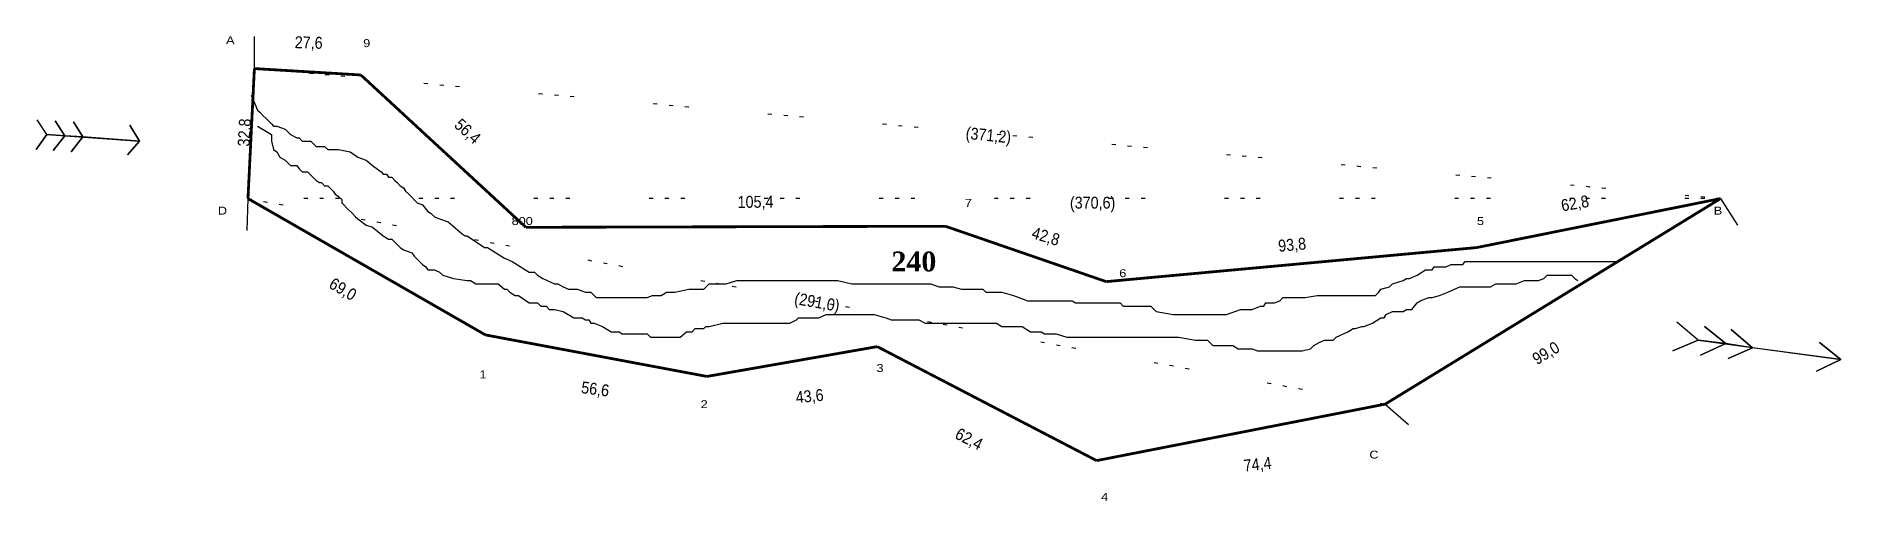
# Model space of a CAD drawing. Header units: metres. Extents: x 98 to 553, y 372 to 489.
import ezdxf
from ezdxf.enums import TextEntityAlignment as Align

# ---------------------------------------------------------------- set-up
doc = ezdxf.new("R2010")
doc.units = ezdxf.units.M
doc.linetypes.add('CHAINLINE', pattern=[29, -10, 1, -3, 1, -3, 1, -10])
for name, color, linetype in [('BLUE_STROKES', 5, 'Continuous'), ('BOUNDARY_DIMENSIONS', 220, 'Continuous'), ('CHAIN_LINES', 251, 'CHAINLINE'), ('CHAINLINE_DIMENSIONS', 251, 'Continuous'), ('SEPARATION_LINE', 7, 'Continuous'), ('STONES', 7, 'Continuous'), ('SURVEY_NUMBER', 1, 'Continuous')]:
    doc.layers.add(name, color=color, linetype=linetype)
doc.layers.add('BOUNDARY', color=1, linetype='Continuous', lineweight=100)
doc.styles.add('TIMES_NEW_ROMAN', font='timesbd.ttf')

msp = doc.modelspace()

# ---------------------------------------------------------------- linework, layer by layer
at = {"layer": 'BLUE_STROKES'}
for points in [[(152.67, 473.83), (154.28, 470.07)], [(154.28, 470.07), (154.81, 469.54)], [(154.81, 469.54), (155.62, 468.73)], [(155.62, 468.73), (156.42, 467.93)], [(101.15, 463.9), (98.47, 460.15)], [(98.47, 460.15), (101.15, 463.9)], [(101.15, 463.9), (98.74, 467.66)], [(101.15, 463.9), (124.49, 462.29)], [(105.71, 463.63), (101.15, 463.9)], [(105.71, 463.63), (103.3, 467.39)], [(103.3, 467.39), (105.71, 463.63)], [(110.27, 463.37), (107.86, 467.12)], [(107.86, 467.12), (110.27, 463.37)], [(124.49, 462.29), (122.08, 466.32)], [(122.08, 466.32), (124.49, 462.29)], [(154.28, 466.05), (156.96, 464.44)], [(156.42, 467.93), (157.76, 466.59)], [(156.96, 464.44), (157.76, 463.9)], [(157.76, 466.59), (158.3, 466.05)], [(157.76, 463.9), (157.76, 463.1)], [(158.3, 466.05), (159.11, 466.05)], [(159.11, 466.05), (161.25, 465.24)], [(161.25, 465.24), (162.06, 464.44)], [(162.06, 464.44), (162.59, 463.9)], [(162.59, 463.9), (164.2, 463.1)], [(105.71, 463.63), (102.76, 459.88)], [(102.76, 459.88), (105.71, 463.63)], [(110.27, 463.37), (105.71, 463.63)], [(110.27, 463.37), (107.32, 459.61)], [(107.32, 459.61), (110.27, 463.37)], [(124.49, 462.29), (110.27, 463.37)], [(124.49, 462.29), (121.54, 458.8)], [(121.54, 458.8), (124.49, 462.29)], [(157.76, 463.1), (157.76, 462.29)], [(157.76, 462.29), (158.3, 460.15)], [(158.3, 460.15), (159.11, 459.61)], [(159.11, 459.61), (159.91, 458.27)], [(164.2, 463.1), (164.74, 463.1)], [(164.74, 463.1), (165.55, 462.29)], [(165.55, 462.29), (166.08, 462.29)], [(166.08, 462.29), (167.69, 462.29)], [(167.69, 462.29), (169.03, 460.95)], [(169.03, 460.95), (169.84, 460.95)], [(169.84, 460.95), (171.18, 460.95)], [(171.18, 460.95), (171.98, 460.15)], [(171.98, 460.15), (173.33, 460.15)], [(173.33, 460.15), (174.67, 460.15)], [(174.67, 460.15), (177.62, 459.61)], [(177.62, 459.61), (179.5, 458.27)], [(159.91, 458.27), (161.25, 457.46)], [(161.25, 457.46), (162.06, 456.66)], [(162.06, 456.66), (162.59, 456.12)], [(162.59, 456.12), (163.4, 456.12)], [(163.4, 456.12), (164.2, 456.12)], [(164.2, 456.12), (164.74, 455.32)], [(164.74, 455.32), (165.55, 454.51)], [(179.5, 458.27), (181.64, 457.46)], [(181.64, 457.46), (183.25, 456.12)], [(183.25, 456.12), (185.4, 454.51)], [(165.55, 454.51), (166.08, 454.51)], [(166.08, 454.51), (166.89, 454.51)], [(166.89, 454.51), (169.03, 452.36)], [(169.03, 452.36), (169.84, 451.83)], [(169.84, 451.83), (170.37, 451.83)], [(170.37, 451.83), (171.18, 451.02)], [(171.18, 451.02), (171.98, 451.02)], [(171.98, 451.02), (172.52, 450.49)], [(172.52, 450.49), (173.33, 449.68)], [(185.4, 454.51), (185.94, 453.97)], [(185.94, 453.97), (186.74, 453.97)], [(186.74, 453.97), (187.28, 453.17)], [(187.28, 453.17), (188.08, 453.17)], [(188.08, 453.17), (188.89, 452.36)], [(188.89, 452.36), (189.42, 451.83)], [(189.42, 451.83), (190.23, 451.02)], [(190.23, 451.02), (191.03, 450.49)], [(191.03, 450.49), (191.57, 449.68)], [(173.33, 449.68), (173.86, 448.88)], [(173.86, 448.88), (174.67, 448.34)], [(174.67, 448.34), (175.47, 447.54)], [(175.47, 447.54), (175.47, 446.73)], [(175.47, 446.73), (176.01, 446.19)], [(176.01, 446.19), (176.81, 445.39)], [(191.57, 449.68), (192.38, 448.88)], [(192.38, 448.88), (194.52, 446.73)], [(194.52, 446.73), (195.86, 446.19)], [(195.86, 446.19), (197.21, 444.58)], [(176.81, 445.39), (178.16, 444.05)], [(178.16, 444.05), (178.96, 443.24)], [(178.96, 443.24), (179.5, 442.71)], [(179.5, 442.71), (181.64, 441.1)], [(197.21, 444.58), (198.01, 444.05)], [(198.01, 444.05), (198.82, 443.24)], [(198.82, 443.24), (200.16, 442.71)], [(200.16, 442.71), (202.3, 441.9)], [(202.3, 441.9), (205.79, 438.95)], [(181.64, 441.1), (183.25, 440.56)], [(183.25, 440.56), (185.94, 438.41)], [(185.94, 438.41), (187.28, 437.61)], [(187.28, 437.61), (188.08, 437.61)], [(188.08, 437.61), (190.23, 435.46)], [(205.79, 438.95), (206.6, 438.41)], [(206.6, 438.41), (207.13, 438.41)], [(207.13, 438.41), (211.43, 435.46)], [(190.23, 435.46), (191.03, 434.92)], [(191.03, 434.92), (193.18, 434.12)], [(193.18, 434.12), (193.72, 433.31)], [(193.72, 433.31), (195.86, 431.17)], [(211.43, 435.46), (212.23, 435.46)], [(212.23, 435.46), (216.52, 432.78)], [(216.52, 432.78), (218.4, 431.97)], [(195.86, 431.17), (196.67, 430.63)], [(196.67, 430.63), (197.21, 429.83)], [(197.21, 429.83), (198.82, 429.83)], [(198.82, 429.83), (200.16, 429.29)], [(200.16, 429.29), (200.96, 428.49)], [(200.96, 428.49), (203.64, 427.68)], [(203.64, 427.68), (207.13, 427.14)], [(218.4, 431.97), (222.69, 429.29)], [(222.69, 429.29), (224.04, 429.29)], [(224.04, 429.29), (224.84, 428.49)], [(224.84, 428.49), (226.18, 427.68)], [(226.18, 427.68), (229.13, 426.34)], [(442.97, 427.14), (443.78, 427.68)], [(443.78, 427.68), (444.58, 427.68)], [(444.58, 427.68), (446.46, 428.49)], [(446.46, 428.49), (448.61, 429.83)], [(448.61, 429.83), (450.22, 429.83)], [(450.22, 429.83), (450.75, 430.63)], [(450.75, 430.63), (451.56, 430.63)], [(451.56, 430.63), (453.71, 430.63)], [(453.71, 430.63), (455.05, 431.17)], [(455.05, 431.17), (456.39, 431.17)], [(456.39, 431.17), (458, 431.17)], [(458, 431.17), (458.54, 431.97)], [(458.54, 431.97), (461.49, 431.97)], [(461.49, 431.97), (463.63, 431.97)], [(463.63, 431.97), (465.78, 431.97)], [(465.78, 431.97), (467.12, 431.97)], [(467.12, 431.97), (467.66, 431.97)], [(467.66, 431.97), (468.46, 431.97)], [(468.46, 431.97), (470.61, 431.97)], [(470.61, 431.97), (471.41, 431.97)], [(471.41, 431.97), (472.76, 431.97)], [(472.76, 431.97), (474.9, 431.97)], [(474.9, 431.97), (475.44, 431.97)], [(475.44, 431.97), (477.59, 431.97)], [(477.05, 427.14), (478.39, 427.68)], [(477.59, 431.97), (479.2, 431.97)], [(478.39, 427.68), (479.2, 428.49)], [(479.2, 431.97), (479.73, 431.97)], [(479.2, 428.49), (479.73, 428.49)], [(479.73, 431.97), (481.88, 431.97)], [(479.73, 428.49), (481.34, 428.49)], [(481.34, 428.49), (481.88, 428.49)], [(481.88, 431.97), (482.68, 431.97)], [(481.88, 428.49), (482.68, 428.49)], [(482.68, 431.97), (483.22, 431.97)], [(482.68, 428.49), (484.02, 428.49)], [(483.22, 431.97), (484.83, 431.97)], [(484.02, 428.49), (484.83, 428.49)], [(484.83, 431.97), (485.37, 431.97)], [(484.83, 428.49), (485.37, 428.49)], [(485.37, 431.97), (486.17, 431.97)], [(485.37, 428.49), (486.17, 427.68)], [(486.17, 431.97), (486.98, 431.97)], [(486.17, 427.68), (486.98, 427.14)], [(486.98, 431.97), (488.32, 431.97)], [(488.32, 431.97), (489.12, 431.97)], [(489.12, 431.97), (489.66, 431.97)], [(489.66, 431.97), (491.81, 431.97)], [(491.81, 431.97), (492.61, 431.97)], [(492.61, 431.97), (493.95, 431.97)], [(493.95, 431.97), (495.29, 431.97)], [(495.29, 431.97), (496.1, 431.97)], [(496.1, 431.97), (496.64, 431.97)], [(496.64, 431.97), (497.44, 431.97)], [(207.13, 427.14), (207.94, 427.14)], [(207.94, 427.14), (209.28, 426.34)], [(209.28, 426.34), (210.08, 426.34)], [(210.08, 426.34), (210.62, 426.34)], [(210.62, 426.34), (211.43, 426.34)], [(211.43, 426.34), (212.77, 426.34)], [(212.77, 426.34), (213.57, 426.34)], [(213.57, 426.34), (214.38, 426.34)], [(214.38, 426.34), (214.91, 426.34)], [(214.91, 426.34), (216.52, 425)], [(216.52, 425), (217.06, 425)], [(217.06, 425), (217.86, 424.19)], [(217.86, 424.19), (219.21, 423.39)], [(219.21, 423.39), (220.01, 423.39)], [(220.01, 423.39), (222.69, 421.51)], [(229.13, 426.34), (229.94, 426.34)], [(229.94, 426.34), (231.28, 425.53)], [(231.28, 425.53), (232.62, 425)], [(232.62, 425), (234.77, 425)], [(234.77, 425), (236.91, 424.19)], [(236.91, 424.19), (238.26, 424.19)], [(238.26, 424.19), (239.6, 422.85)], [(252.48, 422.85), (253.82, 423.39)], [(253.82, 423.39), (255.96, 423.39)], [(255.96, 423.39), (257.31, 424.19)], [(257.31, 424.19), (258.11, 424.19)], [(258.11, 424.19), (259.45, 424.19)], [(259.45, 424.19), (262.94, 425)], [(262.94, 425), (264.55, 425)], [(264.55, 425), (265.09, 425)], [(265.09, 425), (266.7, 425)], [(266.7, 425), (268.04, 426.34)], [(268.04, 426.34), (270.18, 426.34)], [(270.18, 426.34), (272.33, 426.34)], [(272.33, 426.34), (275.01, 427.14)], [(275.01, 427.14), (277.16, 427.14)], [(277.16, 427.14), (277.97, 427.14)], [(277.97, 427.14), (278.5, 427.14)], [(278.5, 427.14), (279.31, 427.14)], [(279.31, 427.14), (282.8, 427.14)], [(282.8, 427.14), (284.14, 427.14)], [(284.14, 427.14), (284.94, 427.14)], [(284.94, 427.14), (286.28, 427.14)], [(286.28, 427.14), (289.23, 427.14)], [(289.23, 427.14), (291.38, 427.14)], [(291.38, 427.14), (292.72, 427.14)], [(292.72, 427.14), (295.67, 427.14)], [(295.67, 427.14), (296.21, 427.14)], [(296.21, 427.14), (299.16, 427.14)], [(299.16, 427.14), (300.5, 427.14)], [(300.5, 427.14), (303.99, 426.34)], [(303.99, 426.34), (305.33, 426.34)], [(305.33, 426.34), (306.14, 426.34)], [(306.14, 426.34), (306.94, 426.34)], [(306.94, 426.34), (307.48, 426.34)], [(307.48, 426.34), (309.09, 426.34)], [(309.09, 426.34), (310.43, 426.34)], [(310.43, 426.34), (311.24, 426.34)], [(311.24, 426.34), (312.58, 426.34)], [(312.58, 426.34), (313.92, 426.34)], [(313.92, 426.34), (316.07, 426.34)], [(316.07, 426.34), (318.21, 426.34)], [(318.21, 426.34), (320.36, 426.34)], [(320.36, 426.34), (321.7, 426.34)], [(321.7, 426.34), (323.85, 426.34)], [(323.85, 426.34), (325.99, 425.53)], [(325.99, 425.53), (326.8, 425.53)], [(326.8, 425.53), (328.68, 425.53)], [(328.68, 425.53), (329.48, 425.53)], [(329.48, 425.53), (331.63, 425)], [(331.63, 425), (332.43, 425)], [(332.43, 425), (334.85, 425)], [(334.85, 425), (335.65, 425)], [(335.65, 425), (336.99, 425)], [(336.99, 425), (337.8, 424.19)], [(337.8, 424.19), (340.48, 424.19)], [(340.48, 424.19), (341.82, 424.19)], [(341.82, 424.19), (344.77, 423.39)], [(344.77, 423.39), (346.12, 422.85)], [(418.29, 422.85), (421.24, 423.39)], [(421.24, 423.39), (421.78, 423.39)], [(421.78, 423.39), (422.58, 423.39)], [(422.58, 423.39), (425.27, 423.39)], [(425.27, 423.39), (426.07, 423.39)], [(426.07, 423.39), (426.88, 423.39)], [(426.88, 423.39), (429.56, 423.39)], [(429.56, 423.39), (430.36, 423.39)], [(430.36, 423.39), (431.71, 423.39)], [(431.71, 423.39), (432.51, 423.39)], [(432.51, 423.39), (433.05, 423.39)], [(433.05, 423.39), (433.85, 423.39)], [(433.85, 423.39), (435.19, 423.39)], [(435.19, 423.39), (436, 423.39)], [(436, 423.39), (436.8, 424.19)], [(436.8, 424.19), (437.34, 425)], [(437.34, 425), (439.49, 425.53)], [(439.49, 425.53), (440.29, 426.34)], [(440.29, 426.34), (442.97, 427.14)], [(450.22, 422.85), (452.1, 423.39)], [(452.1, 423.39), (454.24, 424.19)], [(454.24, 424.19), (455.85, 425)], [(455.85, 425), (457.19, 425.53)], [(457.19, 425.53), (458, 425.53)], [(458, 425.53), (459.88, 425.53)], [(459.88, 425.53), (460.68, 425.53)], [(460.68, 425.53), (462.83, 425.53)], [(462.83, 425.53), (464.17, 425.53)], [(464.17, 425.53), (464.98, 425.53)], [(464.98, 425.53), (466.32, 426.34)], [(466.32, 426.34), (467.12, 426.34)], [(467.12, 426.34), (468.46, 426.34)], [(468.46, 426.34), (469.8, 426.34)], [(469.8, 426.34), (470.61, 426.34)], [(470.61, 426.34), (471.41, 426.34)], [(471.41, 426.34), (473.56, 427.14)], [(473.56, 427.14), (474.1, 427.14)], [(474.1, 427.14), (475.44, 427.14)], [(475.44, 427.14), (477.05, 427.14)], [(222.69, 421.51), (224.04, 421.51)], [(224.04, 421.51), (224.84, 421.51)], [(224.84, 421.51), (225.65, 420.7)], [(225.65, 420.7), (226.99, 420.7)], [(226.99, 420.7), (227.79, 419.9)], [(227.79, 419.9), (229.13, 419.9)], [(229.13, 419.9), (231.28, 419.36)], [(231.28, 419.36), (233.96, 417.75)], [(239.6, 422.85), (242.55, 422.85)], [(242.55, 422.85), (243.35, 422.85)], [(243.35, 422.85), (243.89, 422.85)], [(243.89, 422.85), (246.04, 422.85)], [(246.04, 422.85), (246.84, 422.85)], [(246.84, 422.85), (247.38, 422.85)], [(247.38, 422.85), (248.99, 422.85)], [(248.99, 422.85), (249.53, 422.85)], [(249.53, 422.85), (250.33, 422.85)], [(250.33, 422.85), (251.13, 422.85)], [(251.13, 422.85), (252.48, 422.85)], [(295.67, 417.75), (297.55, 418.56)], [(297.55, 418.56), (299.16, 418.56)], [(299.16, 418.56), (299.7, 418.56)], [(299.7, 418.56), (301.84, 418.56)], [(301.84, 418.56), (304.8, 418.56)], [(304.8, 418.56), (305.33, 418.56)], [(305.33, 418.56), (306.94, 418.56)], [(306.94, 418.56), (308.28, 418.56)], [(308.28, 418.56), (309.63, 418.56)], [(309.63, 418.56), (312.58, 417.75)], [(346.12, 422.85), (348.26, 422.05)], [(348.26, 422.05), (351.21, 422.05)], [(351.21, 422.05), (354.7, 422.05)], [(354.7, 422.05), (356.04, 422.05)], [(356.04, 422.05), (357.38, 422.05)], [(357.38, 422.05), (358.19, 422.05)], [(358.19, 422.05), (358.99, 422.05)], [(358.99, 422.05), (359.53, 422.05)], [(359.53, 422.05), (360.34, 421.51)], [(360.34, 421.51), (361.14, 421.51)], [(361.14, 421.51), (361.68, 421.51)], [(361.68, 421.51), (364.63, 421.51)], [(364.63, 421.51), (366.77, 421.51)], [(366.77, 421.51), (368.12, 421.51)], [(368.12, 421.51), (368.92, 421.51)], [(368.92, 421.51), (370.26, 421.51)], [(370.26, 421.51), (371.6, 421.51)], [(371.6, 421.51), (372.41, 420.7)], [(372.41, 420.7), (372.95, 420.7)], [(372.95, 420.7), (373.75, 420.7)], [(373.75, 420.7), (376.7, 420.7)], [(376.7, 420.7), (377.24, 420.7)], [(377.24, 420.7), (378.58, 420.7)], [(378.58, 420.7), (379.39, 420.7)], [(379.39, 420.7), (380.73, 419.36)], [(380.73, 419.36), (385.02, 418.56)], [(385.02, 418.56), (386.36, 418.56)], [(386.36, 418.56), (389.31, 418.56)], [(389.31, 418.56), (390.65, 418.56)], [(390.65, 418.56), (392.8, 418.56)], [(392.8, 418.56), (394.14, 418.56)], [(394.14, 418.56), (396.29, 418.56)], [(396.29, 418.56), (397.09, 418.56)], [(397.09, 418.56), (398.44, 418.56)], [(398.44, 418.56), (401.92, 419.9)], [(401.92, 419.9), (403.53, 419.9)], [(403.53, 419.9), (404.87, 419.9)], [(404.87, 419.9), (407.02, 420.7)], [(407.02, 420.7), (407.83, 420.7)], [(407.83, 420.7), (408.36, 421.51)], [(408.36, 421.51), (410.51, 421.51)], [(410.51, 421.51), (411.85, 422.05)], [(411.85, 422.05), (412.66, 422.85)], [(412.66, 422.85), (414.8, 422.85)], [(414.8, 422.85), (418.29, 422.85)], [(438.14, 417.75), (438.68, 418.56)], [(438.68, 418.56), (440.29, 419.36)], [(440.29, 419.36), (441.63, 419.36)], [(441.63, 419.36), (442.44, 419.36)], [(442.44, 419.36), (442.97, 419.36)], [(442.97, 419.36), (443.78, 419.9)], [(443.78, 419.9), (445.12, 419.9)], [(445.12, 419.9), (446.46, 421.51)], [(446.46, 421.51), (447.27, 422.05)], [(447.27, 422.05), (449.41, 422.85)], [(449.41, 422.85), (450.22, 422.85)], [(233.96, 417.75), (235.57, 417.75)], [(235.57, 417.75), (236.11, 417.75)], [(236.11, 417.75), (236.91, 417.22)], [(236.91, 417.22), (237.72, 417.22)], [(237.72, 417.22), (238.26, 416.41)], [(238.26, 416.41), (239.06, 416.41)], [(239.06, 416.41), (241.21, 415.61)], [(241.21, 415.61), (243.35, 414.27)], [(243.35, 414.27), (244.7, 414.27)], [(244.7, 414.27), (245.5, 414.27)], [(245.5, 414.27), (246.04, 413.73)], [(260.79, 412.92), (262.4, 414.27)], [(262.4, 414.27), (262.94, 414.27)], [(262.94, 414.27), (263.75, 414.27)], [(263.75, 414.27), (264.55, 415.07)], [(264.55, 415.07), (265.89, 415.07)], [(265.89, 415.07), (266.7, 415.07)], [(266.7, 415.07), (267.23, 415.61)], [(267.23, 415.61), (268.04, 415.61)], [(268.04, 415.61), (271.53, 416.41)], [(271.53, 416.41), (273.67, 416.41)], [(273.67, 416.41), (274.48, 416.41)], [(274.48, 416.41), (275.01, 416.41)], [(275.01, 416.41), (276.36, 416.41)], [(276.36, 416.41), (277.97, 416.41)], [(277.97, 416.41), (280.65, 416.41)], [(280.65, 416.41), (281.45, 416.41)], [(281.45, 416.41), (283.6, 416.41)], [(283.6, 416.41), (284.14, 416.41)], [(284.14, 416.41), (284.94, 416.41)], [(284.94, 416.41), (285.75, 416.41)], [(285.75, 416.41), (287.89, 416.41)], [(287.89, 416.41), (288.43, 416.41)], [(288.43, 416.41), (290.04, 417.22)], [(290.04, 417.22), (290.58, 417.75)], [(290.58, 417.75), (291.92, 417.75)], [(291.92, 417.75), (294.06, 417.75)], [(294.06, 417.75), (294.87, 417.75)], [(294.87, 417.75), (295.67, 417.75)], [(312.58, 417.75), (313.92, 417.22)], [(313.92, 417.22), (315.26, 417.22)], [(315.26, 417.22), (316.07, 417.22)], [(316.07, 417.22), (319.55, 417.22)], [(319.55, 417.22), (320.36, 417.22)], [(320.36, 417.22), (320.89, 417.22)], [(320.89, 417.22), (322.5, 416.41)], [(322.5, 416.41), (323.04, 416.41)], [(323.04, 416.41), (323.85, 416.41)], [(323.85, 416.41), (324.65, 416.41)], [(324.65, 416.41), (325.99, 416.41)], [(325.99, 416.41), (326.8, 416.41)], [(326.8, 416.41), (327.33, 416.41)], [(327.33, 416.41), (328.14, 416.41)], [(328.14, 416.41), (329.48, 416.41)], [(329.48, 416.41), (330.29, 416.41)], [(330.29, 416.41), (330.82, 416.41)], [(330.82, 416.41), (332.97, 416.41)], [(332.97, 416.41), (333.77, 416.41)], [(333.77, 416.41), (334.85, 416.41)], [(334.85, 416.41), (336.99, 416.41)], [(336.99, 416.41), (340.48, 416.41)], [(340.48, 416.41), (341.82, 415.61)], [(341.82, 415.61), (343.43, 415.61)], [(343.43, 415.61), (344.77, 415.61)], [(344.77, 415.61), (346.92, 415.61)], [(346.92, 415.61), (349.07, 414.27)], [(349.07, 414.27), (351.21, 414.27)], [(351.21, 414.27), (351.75, 414.27)], [(351.75, 414.27), (352.55, 413.73)], [(426.07, 412.92), (429.02, 414.27)], [(429.02, 414.27), (430.36, 415.07)], [(430.36, 415.07), (430.9, 415.07)], [(430.9, 415.07), (432.51, 415.61)], [(432.51, 415.61), (433.05, 415.61)], [(433.05, 415.61), (435.19, 416.41)], [(435.19, 416.41), (437.34, 417.75)], [(437.34, 417.75), (438.14, 417.75)], [(517.29, 412.12), (511.93, 416.68)], [(524.27, 411.31), (518.9, 415.61)], [(518.9, 415.61), (524.27, 411.31)], [(530.98, 410.24), (525.61, 414.8)], [(525.61, 414.8), (530.98, 410.24)], [(246.04, 413.73), (248.18, 413.73)], [(248.18, 413.73), (249.53, 413.73)], [(249.53, 413.73), (251.67, 413.73)], [(251.67, 413.73), (252.48, 413.73)], [(252.48, 413.73), (253.28, 412.92)], [(253.28, 412.92), (255.16, 412.92)], [(255.16, 412.92), (255.96, 412.92)], [(255.96, 412.92), (256.77, 412.92)], [(256.77, 412.92), (258.92, 412.92)], [(258.92, 412.92), (259.45, 412.92)], [(259.45, 412.92), (260.26, 412.92)], [(260.26, 412.92), (260.79, 412.92)], [(352.55, 413.73), (353.9, 413.73)], [(353.9, 413.73), (354.7, 413.73)], [(354.7, 413.73), (355.51, 413.73)], [(355.51, 413.73), (358.19, 412.92)], [(358.19, 412.92), (360.34, 412.92)], [(360.34, 412.92), (361.14, 412.92)], [(361.14, 412.92), (361.68, 412.92)], [(361.68, 412.92), (363.82, 412.92)], [(363.82, 412.92), (365.17, 412.92)], [(365.17, 412.92), (367.31, 412.92)], [(367.31, 412.92), (368.92, 412.92)], [(368.92, 412.92), (371.07, 412.92)], [(371.07, 412.92), (371.6, 412.92)], [(371.6, 412.92), (372.95, 412.92)], [(372.95, 412.92), (375.9, 412.92)], [(375.9, 412.92), (376.7, 412.92)], [(376.7, 412.92), (382.87, 412.92)], [(382.87, 412.92), (385.02, 412.92)], [(385.02, 412.92), (386.36, 412.92)], [(386.36, 412.92), (390.65, 412.12)], [(390.65, 412.12), (393.61, 412.12)], [(393.61, 412.12), (394.95, 410.78)], [(394.95, 410.78), (396.29, 410.78)], [(396.29, 410.78), (400.04, 410.78)], [(400.04, 410.78), (401.39, 409.97)], [(401.39, 409.97), (402.73, 409.97)], [(402.73, 409.97), (404.07, 409.97)], [(404.07, 409.97), (404.87, 409.97)], [(404.87, 409.97), (406.22, 409.44)], [(406.22, 409.44), (407.83, 409.44)], [(407.83, 409.44), (408.36, 409.44)], [(408.36, 409.44), (410.51, 409.44)], [(410.51, 409.44), (411.85, 409.44)], [(411.85, 409.44), (414, 409.44)], [(414, 409.44), (415.34, 409.44)], [(415.34, 409.44), (417.48, 409.44)], [(417.48, 409.44), (419.63, 409.97)], [(419.63, 409.97), (420.44, 410.78)], [(420.44, 410.78), (421.78, 411.58)], [(421.78, 411.58), (423.12, 412.12)], [(423.12, 412.12), (423.92, 412.12)], [(423.92, 412.12), (425.27, 412.12)], [(425.27, 412.12), (426.07, 412.92)], [(517.29, 412.12), (510.86, 409.44)], [(510.86, 409.44), (517.29, 412.12)], [(517.29, 412.12), (553.25, 407.29)], [(524.27, 411.31), (517.29, 412.12)], [(524.27, 411.31), (517.83, 408.36)], [(517.83, 408.36), (524.27, 411.31)], [(530.98, 410.24), (524.27, 411.31)], [(530.98, 410.24), (524.81, 407.56)], [(524.81, 407.56), (530.98, 410.24)], [(553.25, 407.29), (530.98, 410.24)], [(553.25, 407.29), (547.88, 411.58)], [(547.88, 411.58), (553.25, 407.29)], [(553.25, 407.29), (547.08, 404.34)], [(547.08, 404.34), (553.25, 407.29)]]:
    msp.add_lwpolyline(points, dxfattribs=at)
at = {"layer": 'BOUNDARY', "const_width": 0.7}
for points in [[(151.86, 447.8), (153.47, 480.54)], [(153.47, 480.54), (180.3, 478.93)], [(180.3, 478.93), (221.89, 440.56)], [(211.69, 413.46), (151.86, 447.8)], [(522.93, 447.8), (438.41, 396.02)], [(461.49, 435.46), (522.93, 447.8)], [(221.89, 440.56), (327.6, 440.83)], [(327.6, 440.83), (368.12, 426.88)], [(368.12, 426.88), (461.49, 435.46)], [(267.5, 403), (211.69, 413.46)], [(310.43, 410.51), (267.5, 403)], [(365.7, 381.8), (310.43, 410.51)], [(438.41, 396.02), (365.7, 381.8)]]:
    msp.add_lwpolyline(points, dxfattribs=at)
at = {"layer": 'CHAIN_LINES', "linetype": 'CHAINLINE'}
for points in [[(522.93, 447.8), (153.47, 480.54)], [(151.86, 447.8), (438.41, 396.02)], [(522.93, 447.8), (151.86, 447.8)]]:
    msp.add_lwpolyline(points, dxfattribs=at)
at = {"layer": 'SEPARATION_LINE'}
for points in [[(153.47, 480.54), (153.47, 488.59)], [(151.86, 447.8), (151.59, 439.75)], [(522.93, 447.8), (527.22, 441.1)], [(438.41, 396.02), (444.32, 390.92)]]:
    msp.add_lwpolyline(points, dxfattribs=at)

# ---------------------------------------------------------------- texts
at = {"layer": 'BOUNDARY_DIMENSIONS', "width": 0.9}
for s, rotation, p in [('27,6', -1.5824, (167.16, 487.1)), ('32,8', 86.8636, (150.93, 464.44)), ('56,4', -42.0391, (207.22, 464.77)), ('105,4', 0.4547, (279.75, 446.98)), ('62,8', 9.8658, (486.24, 446.62)), ('42,8', -16.6992, (352.91, 438.3)), ('93,8', 5.1633, (414.96, 436.19)), ('69,0', -30.2964, (175.79, 425)), ('99,0', 30.8609, (478.91, 408.91)), ('56,6', -7.5164, (239.37, 399.84)), ('43,6', 5.4774, (293.38, 398.06)), ('62,4', -27.2996, (333.57, 387.27)), ('74,4', 6.3842, (406.25, 380.89))]:
    msp.add_text(s, height=3, rotation=rotation, dxfattribs=at).set_placement(p, align=Align.MIDDLE_CENTER)
at = {"layer": 'CHAINLINE_DIMENSIONS', "width": 0.9}
for s, rotation, p in [('(371,2)', -5.7106, (338.45, 463.77)), ('(291,0)', -10.008, (295.27, 421.74))]:
    msp.add_text(s, height=3, rotation=rotation, dxfattribs=at).set_placement(p, align=Align.MIDDLE_CENTER)
msp.add_text('(370,6)', height=3, dxfattribs=at).set_placement((364.69, 446.77), align=Align.MIDDLE_CENTER)
at = {"layer": 'STONES', "width": 1.2}
for s, rotation, p in [('A', -0.6095, (147.41, 487.69)), ('9', -180, (372.3, 429)), ('C', -0.8551, (435.6, 383.31))]:
    msp.add_text(s, height=2, rotation=rotation, dxfattribs=at).set_placement(p, align=Align.MIDDLE_CENTER)
for s, p in [('9', (181.78, 486.95)), ('D', (145.43, 444.76)), ('7', (333.38, 446.71)), ('B', (522.28, 444.76)), ('800', (220.96, 442.15)), ('5', (462.43, 442.13)), ('3', (311.11, 405.12)), ('1', (211.06, 403.51)), ('2', (266.82, 396.01)), ('4', (367.72, 372.65))]:
    msp.add_text(s, height=2, dxfattribs=at).set_placement(p, align=Align.MIDDLE_CENTER)
at = {"layer": 'SURVEY_NUMBER', "style": 'TIMES_NEW_ROMAN'}
msp.add_text('240', height=5, dxfattribs=at).set_placement((319.65, 431.95), align=Align.MIDDLE_CENTER)

doc.saveas('drawing.dxf')
